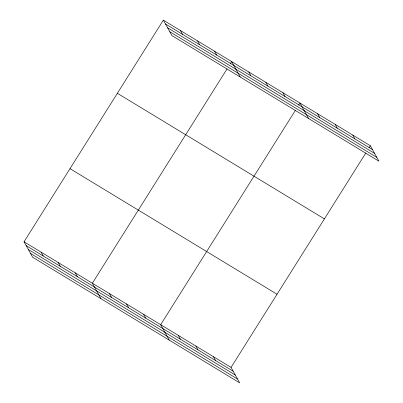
<?xml version="1.0" encoding="UTF-8"?>
<svg xmlns="http://www.w3.org/2000/svg" width="403" height="403" viewBox="0 0 403 403"><rect width="100%" height="100%" fill="white"/><g stroke="black" fill="none" stroke-linecap="round" stroke-linejoin="round"><path stroke-width="0.6" d="M24.034 241.795L231.06 367.395L239.659 382.85L32.633 257.245L24.034 241.795L163.341 20.15L370.367 145.755L378.966 161.205L171.94 35.605L163.341 20.15M227.06 68.913L92.352 283.244L100.952 298.694M230.345 63.689L231.66 61.599L240.259 77.054M295.379 110.362L160.671 324.692L169.27 340.142M298.663 105.138L299.978 103.047L308.577 118.502M231.06 367.395L365.768 153.069M369.052 147.846L370.367 145.755M165.472 23.984L372.503 149.589M167.608 27.817L374.634 153.422M169.804 31.766L376.835 157.371M117.369 93.294L324.395 218.894M70.001 168.65L277.032 294.255M26.165 245.629L233.196 371.234M28.301 249.462L235.327 375.067M30.497 253.411L237.528 379.016M352.771 135.081L354.907 138.914M335.17 124.401L337.306 128.24M317.574 113.727L319.71 117.56M282.896 92.685L285.032 96.524M265.819 82.323L267.955 86.161M248.737 71.961L250.873 75.799M214.577 51.236L216.713 55.07M197.5 40.874L199.631 44.708M180.418 30.512L182.554 34.346M213.464 356.72L215.595 360.554M195.863 346.046L197.999 349.88M178.267 335.367L180.403 339.205M143.589 314.33L145.725 318.163M126.512 303.968L128.648 307.801M109.43 293.606L111.566 297.439M75.27 272.881L77.406 276.715M58.193 262.519L60.324 266.353M41.111 252.157L43.247 255.991"/></g></svg>
